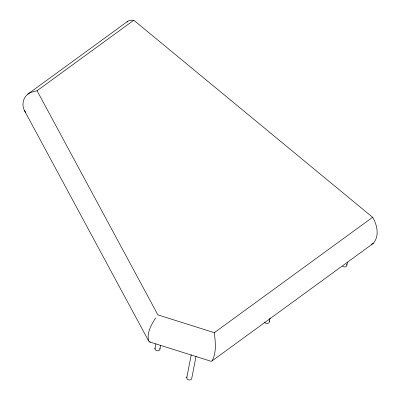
<?xml version="1.0" encoding="UTF-8"?>
<svg xmlns="http://www.w3.org/2000/svg" width="400" height="400" viewBox="0 0 400 400"><rect width="100%" height="100%" fill="white"/><g stroke="black" fill="none" stroke-linecap="round" stroke-linejoin="round"><path stroke-width="0.6" d="M154.95 348.725L155.895 343.87M159.985 348.925L160.695 345.285M186.745 377.82L191.23 354.765M196.03 356.33L191.785 378.17A2.535 1.99 11 0 1 188.765 379.925A2.535 1.99 11 0 1 186.95 377.04M269.335 321.635L270.045 317.995M346.885 265.095L347.475 262.06M155.6 317.99C151.39 324.635 146.66 332.765 148.575 340.88L149.555 341.905L211.12 361.305L212.1 360.895L373.335 243.345C379.625 236.07 377.225 224.85 372.625 217.285L133.78 20.24L129.6 20.25L127.805 21.255L27.725 94.19C22.9 98.065 21.6 105.295 24.515 110.705L148.575 340.88M212.1 360.895C216.745 352.42 215.315 341.94 214.34 332.685L372.625 217.285M127.07 22.11L127.805 21.255M27.725 94.19L30.45 92.505L37.06 90.725L133.78 20.24M371.54 244.35L373.335 243.345M149.555 341.905L150.45 342.085M214.34 332.685L157.88 314.89L37.06 90.725M24.515 110.705L25.765 112.495M346.675 264.285A2.535 1.99 11 0 1 345.79 266.675A2.535 1.99 11 0 1 342.595 266.21M269.125 320.825A2.535 1.99 11 0 1 267.83 323.365A2.535 1.99 11 0 1 264.51 322.095M159.77 348.18A2.535 1.99 11 0 1 157.535 350.83A2.535 1.99 11 0 1 155.115 347.935"/></g></svg>
